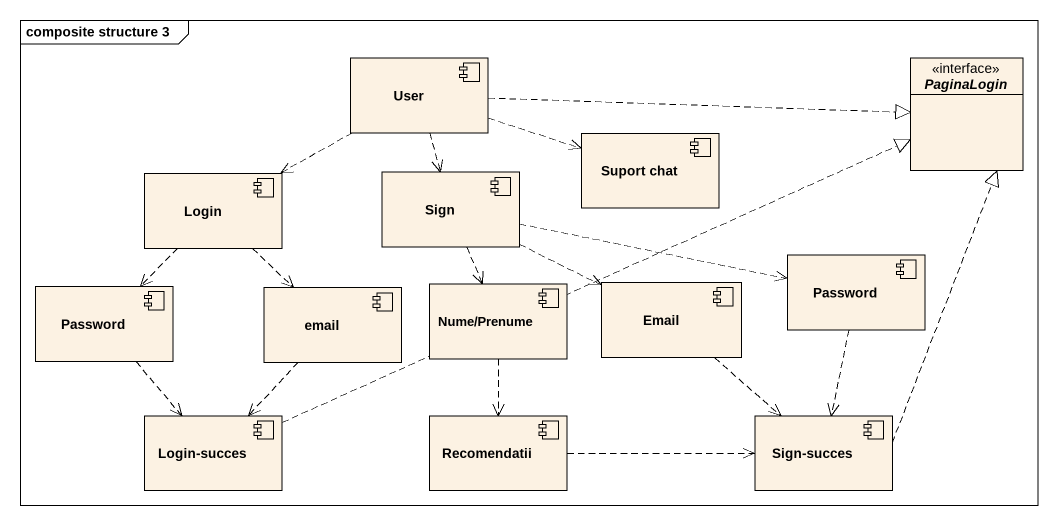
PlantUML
@startuml
mainframe composite structure 3
allowmixing
hide circle
hide empty members
component User
interface PaginaLogin <<interface>>
component Login
component Sign
component "Suport chat" as Suport_chat
component Password
component email
component "Nume/Prenume" as Nume_Prenume
component Email
component "Password" as Password_2
component "Login-succes" as Login_succes
component Recomendatii
component "Sign-succes" as Sign_succes
User .right.|> PaginaLogin
User .left.> Login
User ..> Sign
User .right.> Suport_chat
Login ..> Password
Login ..> email
Sign ..> Nume_Prenume
Sign .right.> Email
Sign .right.> Password_2
Password ..> Login_succes
email ..> Login_succes
Nume_Prenume ..> Recomendatii
Email ..> Sign_succes
Password_2 ..> Sign_succes
Login_succes .right.|> PaginaLogin
Recomendatii .right.> Sign_succes
Sign_succes .up.|> PaginaLogin
@enduml
